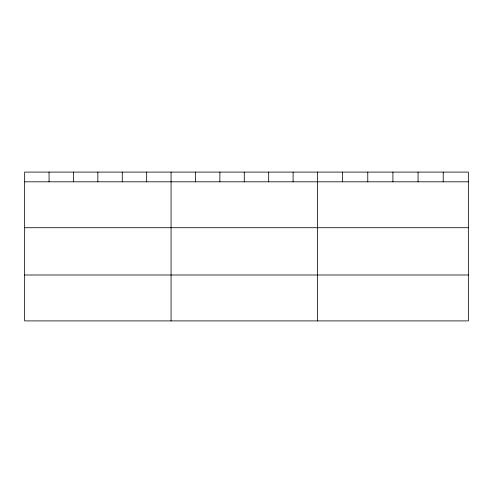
<?xml version="1.0" encoding="UTF-8"?>
<svg xmlns="http://www.w3.org/2000/svg" width="493" height="493" viewBox="0 0 493 493"><rect width="100%" height="100%" fill="white"/><g stroke="black" fill="none" stroke-linecap="round" stroke-linejoin="round"><path stroke-width="0.74" d="M468.35 227.711L468.35 172.094L24.65 172.094L24.65 320.906L468.35 320.906L468.35 227.711L24.65 227.711M24.65 181.812L468.35 181.812M24.65 275.002L468.35 275.002M443.207 172.094L443.207 181.812M418.064 172.094L418.064 181.812M392.921 172.094L392.921 181.812M367.778 172.094L367.778 181.812M342.635 172.094L342.635 181.812M317.492 172.094L317.492 320.906M293.089 172.094L293.089 181.812M268.685 172.094L268.685 181.812M244.281 172.094L244.281 181.812M219.878 172.094L219.878 181.812M195.474 172.094L195.474 181.812M171.071 172.094L171.071 320.906M146.667 172.094L146.667 181.812M122.264 172.094L122.264 181.812M97.861 172.094L97.861 181.812M73.457 172.094L73.457 181.812M49.053 172.094L49.053 181.812"/></g></svg>
